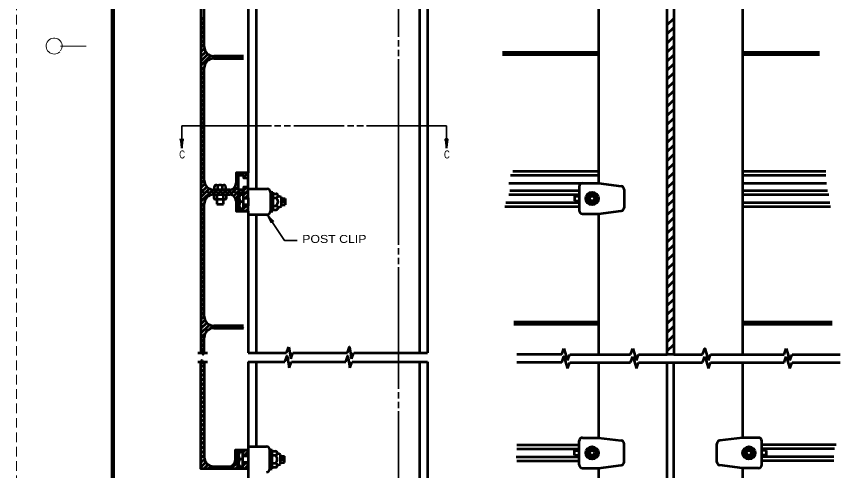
# Model space of a CAD drawing. Extents: x -2 to 679, y -1 to 439.
# Drawn here: x -1.5 to 256, y 153 to 294.9 of the extents above; entities that cross this region are included whole.
import ezdxf

# ---------------------------------------------------------------- set-up
doc = ezdxf.new("R2010")
doc.units = 0
doc.linetypes.add('MEDIUM_DASHED', pattern=[4.5, 3, -1.5])
doc.layers.add('1', color=7, linetype='Continuous', lineweight=53)
doc.layers.add('61', color=7, linetype='Continuous', lineweight=35)

msp = doc.modelspace()

# ---------------------------------------------------------------- linework, layer by layer
at = {"layer": '1', "linetype": 'MEDIUM_DASHED', "lineweight": 13}
msp.add_line((-1.478, 439.398), (-1.538, -0.642), dxfattribs=at)
at = {"layer": '1'}
for p, q in [((124.354, 408.496), (124.354, 189.746)), ((126.854, 408.496), (126.854, 189.746)), ((73.354, 401.496), (73.354, 240.998)), ((180.338, 401.246), (180.338, 242.746)), ((57.104, 285.496), (57.104, 320.496)), ((70.854, 318.246), (70.854, 245.996)), ((225.338, 317.746), (225.338, 189.246)), ((56.104, 293.695), (57.104, 294.695)), ((201.838, 292.246), (203.838, 294.246)), ((56.104, 292.28), (57.104, 293.28)), ((56.104, 290.866), (57.104, 291.866)), ((201.838, 289.418), (203.838, 291.418)), ((56.104, 289.452), (57.104, 290.452)), ((56.104, 288.038), (57.104, 289.038)), ((201.838, 286.59), (203.838, 288.59)), ((56.104, 286.624), (57.104, 287.624)), ((56.104, 285.209), (57.104, 286.209)), ((56.104, 283.795), (57.172, 284.863)), ((56.104, 282.381), (57.59, 283.867)), ((150.338, 283.746), (180.338, 283.746)), ((201.838, 283.761), (203.838, 285.761)), ((225.338, 283.746), (249.338, 283.746)), ((56.104, 280.967), (58.266, 283.129)), ((56.104, 279.553), (59.191, 282.639)), ((59.677, 281.712), (60.462, 282.496)), ((69.354, 282.496), (60.104, 282.496)), ((60.104, 281.746), (69.354, 281.746)), ((61.126, 281.746), (61.876, 282.496)), ((62.54, 281.746), (63.29, 282.496)), ((63.954, 281.746), (64.704, 282.496)), ((65.369, 281.746), (66.119, 282.496)), ((66.783, 281.746), (67.533, 282.496)), ((68.197, 281.746), (68.947, 282.496)), ((150.338, 282.996), (180.338, 282.996)), ((201.838, 280.933), (203.838, 282.933)), ((225.338, 282.996), (249.338, 282.996)), ((56.104, 278.057), (57.122, 279.075)), ((57.104, 243.746), (57.104, 278.746)), ((201.838, 278.104), (203.838, 280.104)), ((56.104, 276.643), (57.104, 277.643)), ((56.104, 275.229), (57.104, 276.229)), ((201.838, 275.276), (203.838, 277.276)), ((56.104, 273.815), (57.104, 274.815)), ((56.104, 272.4), (57.104, 273.4)), ((201.838, 272.447), (203.838, 274.447)), ((56.104, 270.986), (57.104, 271.986)), ((56.104, 269.572), (57.104, 270.572)), ((201.838, 269.619), (203.838, 271.619)), ((56.104, 268.158), (57.104, 269.158)), ((201.838, 266.791), (203.838, 268.791)), ((56.104, 266.743), (57.104, 267.743)), ((56.104, 265.329), (57.104, 266.329)), ((201.838, 263.962), (203.838, 265.962)), ((56.104, 263.915), (57.104, 264.915)), ((56.104, 262.501), (57.104, 263.501)), ((201.838, 261.134), (203.838, 263.134)), ((56.104, 261.087), (57.104, 262.087)), ((56.104, 259.672), (57.104, 260.672)), ((201.838, 258.305), (203.838, 260.305)), ((56.104, 258.258), (57.104, 259.258)), ((56.104, 256.844), (57.104, 257.844)), ((56.104, 255.43), (57.104, 256.43)), ((56.104, 254.016), (57.104, 255.016)), ((201.838, 255.477), (203.838, 257.477)), ((56.104, 252.601), (57.104, 253.601)), ((201.838, 252.648), (203.838, 254.648)), ((56.104, 251.187), (57.104, 252.187)), ((56.104, 249.773), (57.104, 250.773)), ((201.838, 249.82), (203.838, 251.82)), ((56.104, 248.359), (57.104, 249.359)), ((56.104, 246.945), (57.104, 247.945)), ((201.838, 246.992), (203.838, 248.992)), ((56.104, 245.53), (57.104, 246.53)), ((56.104, 244.116), (57.104, 245.116)), ((67.104, 245.217), (67.883, 245.996)), ((68.548, 245.246), (69.298, 245.996)), ((69.354, 244.638), (70.712, 245.996)), ((70.626, 244.496), (70.854, 244.724)), ((152.838, 245.246), (180.338, 245.246)), ((153.588, 246.496), (180.338, 246.496)), ((201.838, 244.163), (203.838, 246.163)), ((225.338, 246.496), (251.338, 246.496)), ((225.338, 245.246), (251.338, 245.246)), ((56.104, 242.702), (57.106, 243.704)), ((56.104, 241.288), (57.357, 242.541)), ((60.95, 242.225), (63.194, 242.218)), ((67.063, 242.347), (67.854, 243.138)), ((67.104, 243.802), (67.854, 244.552)), ((152.338, 242.746), (180.338, 242.746)), ((180.338, 242.746), (187.462, 241.856)), ((201.838, 241.335), (203.838, 243.335)), ((225.338, 242.746), (251.588, 242.746)), ((56.104, 239.873), (57.922, 241.691)), ((56.104, 238.459), (58.729, 241.084)), ((56.104, 237.045), (59.82, 240.761)), ((59.686, 239.213), (61.219, 240.746)), ((65.104, 240.746), (60.104, 240.746)), ((60.354, 240.746), (60.354, 241.746)), ((61.133, 239.246), (62.633, 240.746)), ((61.354, 240.746), (61.354, 241.996)), ((62.548, 239.246), (64.048, 240.746)), ((62.854, 240.746), (62.854, 241.996)), ((63.854, 240.746), (63.854, 241.746)), ((63.962, 239.246), (65.503, 240.787)), ((65.358, 239.228), (67.854, 241.724)), ((66.351, 238.807), (68.29, 240.746)), ((68.456, 239.498), (70.454, 241.496)), ((69.347, 238.975), (70.854, 240.481)), ((70.854, 240.998), (76.847, 240.998)), ((77.847, 239.998), (77.847, 233.998)), ((77.847, 239.998), (78.597, 239.998)), ((78.597, 239.998), (78.597, 233.998)), ((78.597, 239.498), (79.597, 239.498)), ((152.588, 240.496), (174.338, 240.496)), ((174.338, 241.746), (174.338, 234.246)), ((188.338, 240.863), (188.338, 235.129)), ((201.838, 238.506), (203.838, 240.506)), ((225.338, 240.496), (251.838, 240.496)), ((60.104, 239.246), (60.104, 238.246)), ((60.104, 239.246), (65.104, 239.246)), ((60.739, 237.763), (63.363, 237.796)), ((61.104, 239.246), (61.104, 237.996)), ((61.104, 237.768), (61.104, 236.268)), ((63.104, 237.996), (63.104, 239.246)), ((63.104, 236.268), (63.104, 237.793)), ((64.104, 238.246), (64.104, 239.246)), ((66.955, 237.997), (67.847, 238.889)), ((67.104, 236.731), (67.847, 237.475)), ((68.347, 239.248), (69.347, 239.248)), ((69.347, 236.998), (68.347, 236.998)), ((69.347, 238.248), (69.347, 235.748)), ((70.854, 237.998), (69.347, 237.998)), ((70.034, 238.248), (70.854, 239.067)), ((70.854, 238.248), (70.854, 235.748)), ((78.597, 238.248), (79.597, 238.248)), ((80.197, 238.873), (81.197, 238.498)), ((81.197, 238.498), (81.197, 235.498)), ((81.197, 237.998), (82.447, 237.998)), ((81.822, 237.498), (81.822, 236.498)), ((82.447, 237.998), (82.447, 235.998)), ((152.338, 239.246), (174.338, 239.246)), ((172.838, 238.746), (174.338, 238.746)), ((172.838, 238.746), (172.838, 237.246)), ((172.838, 237.246), (174.338, 237.246)), ((201.838, 235.678), (203.838, 237.678)), ((225.338, 239.246), (252.338, 239.246)), ((56.104, 235.526), (57.118, 236.54)), ((56.104, 234.111), (57.104, 235.111)), ((57.104, 201.246), (57.104, 236.246)), ((61.104, 236.268), (63.104, 236.268)), ((67.104, 235.317), (67.847, 236.061)), ((67.197, 233.996), (67.847, 234.646)), ((68.611, 233.996), (69.113, 234.498)), ((70.854, 235.998), (69.347, 235.998)), ((69.347, 234.732), (70.363, 235.748)), ((70.026, 233.996), (70.854, 234.824)), ((78.597, 235.748), (79.597, 235.748)), ((78.597, 234.498), (79.597, 234.498)), ((81.197, 235.498), (80.197, 235.123)), ((81.197, 235.998), (82.447, 235.998)), ((151.088, 235.496), (174.338, 235.496)), ((151.338, 236.746), (174.338, 236.746)), ((201.838, 232.85), (203.838, 234.85)), ((225.338, 236.746), (252.588, 236.746)), ((225.338, 235.496), (252.838, 235.496)), ((56.104, 232.697), (57.104, 233.697)), ((56.104, 231.283), (57.104, 232.283)), ((70.854, 232.998), (76.847, 232.998)), ((73.354, 232.998), (73.354, 189.746)), ((77.847, 233.998), (78.597, 233.998)), ((175.338, 233.246), (180.338, 233.246)), ((180.338, 233.246), (187.462, 234.137)), ((180.338, 233.246), (180.338, 189.246)), ((201.838, 230.021), (203.838, 232.021)), ((56.104, 229.869), (57.104, 230.869)), ((56.104, 228.455), (57.104, 229.455)), ((201.838, 227.193), (203.838, 229.193)), ((56.104, 227.04), (57.104, 228.04)), ((56.104, 225.626), (57.104, 226.626)), ((56.104, 224.212), (57.104, 225.212)), ((201.838, 224.364), (203.838, 226.364)), ((56.104, 222.798), (57.104, 223.798)), ((56.104, 221.383), (57.104, 222.383)), ((201.838, 221.536), (203.838, 223.536)), ((56.104, 219.969), (57.104, 220.969)), ((56.104, 218.555), (57.104, 219.555)), ((201.838, 218.707), (203.838, 220.707)), ((56.104, 217.141), (57.104, 218.141)), ((56.104, 215.727), (57.104, 216.727)), ((201.838, 215.879), (203.838, 217.879)), ((56.104, 214.312), (57.104, 215.312)), ((56.104, 212.898), (57.104, 213.898)), ((201.838, 213.051), (203.838, 215.051)), ((56.104, 211.484), (57.104, 212.484)), ((201.838, 210.222), (203.838, 212.222)), ((56.104, 210.07), (57.104, 211.07)), ((56.104, 208.656), (57.104, 209.656)), ((201.838, 207.394), (203.838, 209.394)), ((56.104, 207.241), (57.104, 208.241)), ((56.104, 205.827), (57.104, 206.827)), ((201.838, 204.565), (203.838, 206.565)), ((56.104, 204.413), (57.104, 205.413)), ((56.104, 202.999), (57.104, 203.999)), ((201.838, 201.737), (203.838, 203.737)), ((56.104, 201.585), (57.104, 202.585)), ((56.104, 200.17), (57.107, 201.174)), ((201.838, 198.908), (203.838, 200.908)), ((56.104, 198.756), (57.367, 200.019)), ((56.104, 197.342), (57.938, 199.176)), ((56.104, 195.928), (58.75, 198.574)), ((153.838, 199.496), (180.338, 199.496)), ((153.838, 198.746), (180.338, 198.746)), ((225.338, 199.496), (253.338, 199.496)), ((225.338, 198.746), (253.338, 198.746)), ((56.104, 194.513), (57.422, 195.831)), ((58.769, 197.178), (59.85, 198.26)), ((69.354, 198.246), (60.104, 198.246)), ((60.104, 197.496), (69.354, 197.496)), ((60.501, 197.496), (61.251, 198.246)), ((61.915, 197.496), (62.665, 198.246)), ((63.329, 197.496), (64.079, 198.246)), ((64.743, 197.496), (65.493, 198.246)), ((66.158, 197.496), (66.908, 198.246)), ((67.572, 197.496), (68.322, 198.246)), ((68.986, 197.496), (69.354, 197.864)), ((201.838, 196.08), (203.838, 198.08)), ((56.104, 193.099), (57.104, 194.099)), ((57.104, 189.746), (57.104, 194.496)), ((201.838, 193.252), (203.838, 195.252)), ((56.104, 191.685), (57.104, 192.685)), ((56.104, 190.271), (57.104, 191.271)), ((82.854, 189.746), (83.538, 191.626)), ((83.538, 191.626), (84.17, 187.867)), ((168.838, 189.246), (169.522, 191.126)), ((169.522, 191.126), (170.654, 187.367)), ((190.338, 189.246), (191.022, 191.126)), ((191.022, 191.126), (192.154, 187.367)), ((201.838, 190.423), (203.838, 192.423)), ((238.338, 189.246), (239.022, 191.126)), ((239.022, 191.126), (240.154, 187.367)), ((55.104, 189.746), (56.104, 189.746)), ((56.722, 189.475), (56.97, 189.723)), ((56.993, 189.746), (57.104, 189.857)), ((70.854, 189.746), (82.854, 189.746)), ((84.17, 187.867), (84.854, 189.746)), ((84.854, 189.746), (101.854, 189.746)), ((103.17, 187.867), (103.854, 189.746)), ((103.854, 189.746), (126.854, 189.746)), ((168.838, 189.246), (154.838, 189.246)), ((170.654, 187.367), (171.338, 189.246)), ((171.338, 189.246), (180.338, 189.246)), ((180.338, 189.246), (190.338, 189.246)), ((190.338, 186.746), (191.022, 188.626)), ((191.022, 188.626), (192.154, 184.867)), ((192.154, 187.367), (192.838, 189.246)), ((192.838, 189.246), (201.838, 189.246)), ((203.489, 189.246), (203.838, 189.595)), ((203.838, 189.246), (212.838, 189.246)), ((212.838, 186.746), (213.522, 188.626)), ((213.522, 188.626), (214.654, 184.867)), ((214.654, 187.367), (215.338, 189.246)), ((215.338, 189.246), (225.338, 189.246)), ((225.338, 189.246), (238.338, 189.246)), ((238.338, 186.746), (239.022, 188.626)), ((239.022, 188.626), (240.154, 184.867)), ((240.154, 187.367), (240.838, 189.246)), ((240.838, 189.246), (255.838, 189.246)), ((56.104, 186.579), (56.579, 187.054)), ((56.104, 185.165), (57.104, 186.165)), ((57.104, 186.996), (57.104, 157.246)), ((70.854, 186.996), (82.354, 186.996)), ((70.854, 186.996), (70.854, 159.496)), ((73.354, 186.996), (73.354, 160.496)), ((83.67, 185.117), (84.354, 186.996)), ((84.354, 186.996), (101.354, 186.996)), ((102.67, 185.117), (103.354, 186.996)), ((103.354, 186.996), (126.854, 186.996)), ((124.354, 186.996), (124.354, 144.496)), ((126.854, 186.996), (126.854, 144.496)), ((168.838, 186.746), (154.838, 186.746)), ((170.654, 184.867), (171.338, 186.746)), ((171.338, 186.746), (180.338, 186.746)), ((180.338, 186.746), (180.338, 163.246)), ((180.338, 186.746), (190.338, 186.746)), ((192.154, 184.867), (192.838, 186.746)), ((192.838, 186.746), (202.838, 186.746)), ((201.838, 144.496), (201.838, 186.746)), ((202.838, 186.746), (212.838, 186.746)), ((203.838, 144.496), (203.838, 186.746)), ((214.654, 184.867), (215.338, 186.746)), ((215.338, 186.746), (225.338, 186.746)), ((225.338, 186.746), (225.338, 163.246)), ((225.338, 186.746), (238.338, 186.746)), ((240.154, 184.867), (240.838, 186.746)), ((240.838, 186.746), (255.838, 186.746)), ((56.104, 183.751), (57.104, 184.751)), ((56.104, 182.337), (57.104, 183.337)), ((56.104, 180.922), (57.104, 181.922)), ((56.104, 179.508), (57.104, 180.508)), ((56.104, 178.094), (57.104, 179.094)), ((56.104, 176.68), (57.104, 177.68)), ((56.104, 175.266), (57.104, 176.266)), ((56.104, 173.851), (57.104, 174.851)), ((56.104, 172.437), (57.104, 173.437)), ((56.104, 171.023), (57.104, 172.023)), ((56.104, 169.609), (57.104, 170.609)), ((56.104, 168.195), (57.104, 169.195)), ((56.104, 166.78), (57.104, 167.78)), ((56.104, 165.366), (57.104, 166.366)), ((56.104, 163.952), (57.104, 164.952)), ((56.104, 162.538), (57.104, 163.538)), ((174.338, 154.746), (174.338, 162.246)), ((175.338, 163.246), (180.338, 163.246)), ((180.338, 163.246), (187.462, 162.356)), ((225.338, 163.246), (218.214, 162.356)), ((230.338, 163.246), (225.338, 163.246)), ((231.338, 154.746), (231.338, 162.246)), ((56.104, 161.123), (57.104, 162.123)), ((56.104, 159.709), (57.104, 160.709)), ((70.854, 160.496), (76.604, 160.496)), ((154.838, 160.996), (174.338, 160.996)), ((154.838, 159.746), (174.338, 159.746)), ((188.338, 155.629), (188.338, 161.363)), ((217.338, 155.629), (217.338, 161.363)), ((254.588, 160.996), (231.338, 160.996)), ((254.088, 159.746), (231.338, 159.746)), ((56.104, 158.295), (57.104, 159.295)), ((56.104, 156.881), (57.104, 157.881)), ((66.854, 159.145), (67.204, 159.496)), ((66.854, 157.731), (67.604, 158.481)), ((68.119, 158.996), (68.619, 159.496)), ((69.104, 158.567), (70.033, 159.496)), ((69.104, 158.996), (69.104, 153.996)), ((70.854, 157.496), (69.104, 157.496)), ((69.697, 157.746), (70.854, 158.903)), ((70.854, 157.746), (70.854, 155.246)), ((77.604, 153.496), (77.604, 159.496)), ((77.604, 159.496), (78.354, 159.496)), ((78.354, 153.496), (78.354, 159.496)), ((78.354, 158.996), (79.354, 158.996)), ((78.354, 157.746), (79.354, 157.746)), ((80.954, 157.996), (79.954, 158.371)), ((80.954, 154.996), (80.954, 157.996)), ((80.954, 157.496), (82.204, 157.496)), ((82.204, 155.496), (82.204, 157.496)), ((154.588, 157.246), (174.338, 157.246)), ((172.838, 159.246), (174.338, 159.246)), ((172.838, 157.746), (172.838, 159.246)), ((172.838, 157.746), (174.338, 157.746)), ((232.838, 159.246), (231.338, 159.246)), ((232.838, 157.746), (231.338, 157.746)), ((253.838, 157.246), (231.338, 157.246)), ((232.838, 157.746), (232.838, 159.246)), ((56.104, 155.467), (57.188, 156.551)), ((56.104, 154.052), (57.621, 155.569)), ((56.962, 153.496), (58.31, 154.844)), ((65.447, 153.496), (67.604, 155.653)), ((66.854, 156.317), (67.604, 157.067)), ((69.104, 156.496), (68.104, 156.496)), ((70.854, 155.496), (69.104, 155.496)), ((69.104, 154.324), (70.026, 155.246)), ((69.69, 153.496), (70.854, 154.66)), ((78.354, 155.246), (79.354, 155.246)), ((79.954, 154.621), (80.954, 154.996)), ((80.954, 155.496), (82.204, 155.496)), ((81.579, 155.996), (81.579, 156.996)), ((154.838, 155.996), (174.338, 155.996)), ((180.338, 153.746), (187.462, 154.637)), ((225.338, 153.746), (218.214, 154.637)), ((253.838, 155.996), (231.338, 155.996)), ((58.376, 153.496), (59.253, 154.373)), ((59.79, 153.496), (60.54, 154.246)), ((60.104, 154.246), (64.854, 154.246)), ((61.204, 153.496), (61.954, 154.246)), ((62.619, 153.496), (63.369, 154.246)), ((64.033, 153.496), (64.783, 154.246)), ((66.861, 153.496), (67.604, 154.239)), ((68.104, 154.246), (69.104, 154.246)), ((68.276, 153.496), (68.776, 153.996)), ((70.854, 153.496), (70.854, 144.496)), ((77.604, 153.496), (78.354, 153.496)), ((78.354, 153.996), (79.354, 153.996)), ((175.338, 153.746), (180.338, 153.746)), ((180.338, 153.746), (180.338, 144.496)), ((230.338, 153.746), (225.338, 153.746)), ((225.338, 153.746), (225.338, 144.496))]:
    msp.add_line(p, q, dxfattribs=at)
at = {"layer": '1', "lineweight": 35}
for p, q in [((117.854, 334.496), (117.854, 288.496)), ((117.854, 287.496), (117.854, 285.496)), ((117.854, 284.496), (117.854, 282.496)), ((117.854, 281.496), (117.854, 223.496)), ((50.104, 260.746), (50.104, 253.746)), ((50.104, 260.746), (78.104, 260.746)), ((79.104, 260.746), (81.104, 260.746)), ((82.104, 260.746), (84.104, 260.746)), ((85.104, 260.746), (100.854, 260.746)), ((101.854, 260.746), (103.854, 260.746)), ((104.854, 260.746), (106.854, 260.746)), ((107.854, 260.746), (132.854, 260.746)), ((132.854, 260.746), (132.854, 253.746)), ((70.854, 239.996), (56.104, 239.996)), ((117.854, 222.496), (117.854, 220.496)), ((117.854, 219.496), (117.854, 217.496)), ((117.854, 216.496), (117.854, 178.496)), ((117.854, 177.496), (117.854, 175.496)), ((117.854, 174.496), (117.854, 172.496)), ((117.854, 171.496), (117.854, 137.496))]:
    msp.add_line(p, q, dxfattribs=at)
at = {"layer": '1'}
for points in [[(203.838, 408.496), (203.838, 189.246), (201.838, 189.246), (201.838, 408.496)], [(179.588, 237.275), (179.588, 238.718), (178.338, 239.44), (177.088, 238.718), (177.088, 237.275), (178.338, 236.553)], [(179.588, 159.218), (179.588, 157.775), (178.338, 157.053), (177.088, 157.775), (177.088, 159.218), (178.338, 159.94)], [(226.088, 159.218), (226.088, 157.775), (227.338, 157.053), (228.588, 157.775), (228.588, 159.218), (227.338, 159.94)]]:
    msp.add_lwpolyline(points, close=True, dxfattribs=at)
for points in [[(56.104, 320.496), (56.104, 278.746), (56.104, 236.246)], [(70.854, 241.496), (69.354, 241.496), (69.354, 240.746), (67.854, 240.746), (67.854, 245.246), (69.354, 245.246), (69.354, 244.496), (70.854, 244.496), (70.854, 245.996), (67.104, 245.996), (67.104, 242.746)], [(69.347, 239.498), (69.347, 238.248), (70.854, 238.248), (70.854, 240.998), (70.854, 244.496)], [(67.104, 237.246), (67.104, 233.996), (70.854, 233.996), (70.854, 235.748), (69.347, 235.748), (69.347, 234.498), (67.847, 234.498), (67.847, 239.498), (69.347, 239.498), (69.347, 239.248), (68.347, 239.248)], [(69.347, 239.248), (69.347, 239.498), (67.847, 239.498), (67.847, 234.498), (69.347, 234.498), (69.347, 234.748), (68.347, 234.748)], [(56.104, 236.246), (56.104, 189.746), (56.229, 189.746), (56.4, 190.216), (56.808, 189.276), (56.979, 189.746)], [(70.854, 233.996), (70.854, 232.998), (70.854, 189.746)], [(101.854, 189.746), (102.538, 191.626), (103.17, 187.867)], [(212.838, 189.246), (213.522, 191.126), (214.654, 187.367)], [(56.979, 189.746), (57.104, 189.746), (58.104, 189.746)], [(82.354, 186.996), (83.038, 188.876), (83.67, 185.117)], [(101.354, 186.996), (102.038, 188.876), (102.67, 185.117)], [(168.838, 186.746), (169.522, 188.626), (170.654, 184.867)], [(55.104, 186.996), (56.104, 186.996), (56.229, 186.996)], [(69.104, 155.246), (70.854, 155.246), (70.854, 153.496), (56.104, 153.496), (56.104, 186.996), (56.229, 186.996)], [(56.229, 186.996), (56.4, 187.466), (56.808, 186.526), (56.979, 186.996)], [(56.979, 186.996), (57.104, 186.996), (58.104, 186.996)], [(66.854, 156.246), (66.854, 159.496), (70.854, 159.496), (70.854, 157.746), (69.104, 157.746)], [(69.104, 154.246), (69.104, 153.996), (67.604, 153.996), (67.604, 158.996), (69.104, 158.996), (69.104, 158.746), (68.104, 158.746)], [(69.104, 158.746), (69.104, 158.996), (67.604, 158.996), (67.604, 153.996), (69.104, 153.996), (69.104, 154.246)]]:
    msp.add_lwpolyline(points, dxfattribs=at)
at = {"layer": '1', "lineweight": 35}
msp.add_lwpolyline([(76.847, 232.998), (82.242, 224.86), (86.189, 224.86)], dxfattribs=at)
at = {"layer": '1'}
for centre, radius in [((178.338, 237.996), 2), ((178.338, 237.996), 0.75), ((178.338, 158.496), 2), ((227.338, 158.496), 2), ((178.338, 158.496), 0.75), ((227.338, 158.496), 0.75)]:
    msp.add_circle(centre, radius, dxfattribs=at)
for centre, radius, start, end in [((60.104, 285.496), 3, 180, 270), ((60.104, 278.746), 3, 90, 180), ((60.104, 243.746), 3, 180, 270), ((60.902, 241.678), 0.553, 35.18479, 172.88769), ((62.104, 240.813), 1.401, 57.63219, 122.36781), ((63.305, 241.678), 0.553, 7.11231, 144.81521), ((65.104, 242.746), 2, 270, 0), ((175.338, 241.746), 1, 90, 180), ((76.847, 239.998), 1, 0, 90), ((79.572, 238.872), 0.625, 272.34442, 87.65558), ((187.338, 240.863), 1, 0, 82.87532), ((60.104, 236.246), 3, 90, 180), ((60.652, 238.315), 0.553, 187.11231, 324.81521), ((62.104, 240.19), 2.411, 245.49591, 294.50409), ((63.555, 238.315), 0.553, 215.18479, 352.88769), ((65.104, 237.246), 2, 0, 90), ((70.536, 238.122), 2.461, 152.79464, 207.20536), ((70.536, 235.872), 2.461, 152.79464, 207.20536), ((78.595, 236.998), 1.602, 308.7242, 51.2758), ((79.572, 235.122), 0.625, 272.34442, 87.65558), ((187.338, 235.129), 1, 277.12323, 0), ((76.847, 233.998), 1, 270, 0), ((175.338, 234.246), 1, 180, 270), ((60.104, 201.246), 3, 180, 270), ((60.104, 194.496), 3, 90, 180), ((175.338, 162.246), 1, 90, 180), ((187.338, 161.363), 1, 0, 82.87677), ((218.338, 161.363), 1, 97.12323, 180), ((230.338, 162.246), 1, 0, 90), ((76.604, 159.496), 1, 0, 90), ((60.104, 157.246), 3, 180, 270), ((70.292, 157.621), 2.461, 152.79464, 207.20536), ((78.351, 156.496), 1.602, 308.7242, 51.2758), ((79.328, 158.371), 0.625, 272.34442, 87.65558), ((64.854, 156.246), 2, 270, 0), ((70.292, 155.371), 2.461, 152.79464, 207.20536), ((79.328, 154.621), 0.625, 272.34442, 87.65558), ((175.338, 154.746), 1, 180, 270), ((187.338, 155.629), 1, 277.12468, 0), ((218.338, 155.629), 1, 180, 262.87532), ((230.338, 154.746), 1, 270, 0), ((76.604, 153.496), 1, 270, 0)]:
    msp.add_arc(centre, radius, start, end, dxfattribs=at)
at = {"layer": '1', "lineweight": 40}
for centre, major_axis, ratio, start_param, end_param in [((49.827, 254.837), (0.156, -1.786), 0.122415, 0.8963533, 3.1415927), ((49.827, 254.837), (0.156, -1.786), 0.122415, 0.8963533, 3.1415927), ((50.315, 254.867), (-0.176, -1.756), 0.07063, 3.1407148, 5.41811), ((50.315, 254.867), (-0.176, -1.756), 0.07063, 3.1407148, 5.41811), ((132.577, 254.837), (0.156, -1.786), 0.122415, 0.8963533, 3.1415927), ((133.065, 254.867), (-0.176, -1.756), 0.07063, 3.1407148, 5.41811), ((77.29, 231.947), (0.824, -1.561), 0.07063, 6.2823074, 8.5597026), ((77.68, 232.241), (-1.117, 1.402), 0.122415, 0.8963533, 3.1415927)]:
    msp.add_ellipse(centre, major_axis=major_axis, ratio=ratio, start_param=start_param, end_param=end_param, dxfattribs=at)
at = {"layer": '61', "lineweight": 13}
msp.add_line((12.221, 285.638), (20.221, 285.638), dxfattribs=at)
at = {"layer": '61', "lineweight": 158}
msp.add_lwpolyline([(667.562, 429.398), (28.521, 429.398), (28.521, 9.378)], dxfattribs=at)
at = {"layer": '61', "lineweight": 13}
msp.add_arc((10.219, 285.639), 2.5, 323.13009, 315.37577, dxfattribs=at)

# ---------------------------------------------------------------- texts
at = {"layer": '1'}
for s, width, p in [('C', 0.75, (49.317, 250.517)), ('C', 0.75, (132.055, 250.517)), ('POST CLIP', 1.15, (87.754, 224.113))]:
    msp.add_text(s, height=2.5, dxfattribs=dict(at, width=width)).set_placement(p)

doc.saveas('drawing.dxf')
